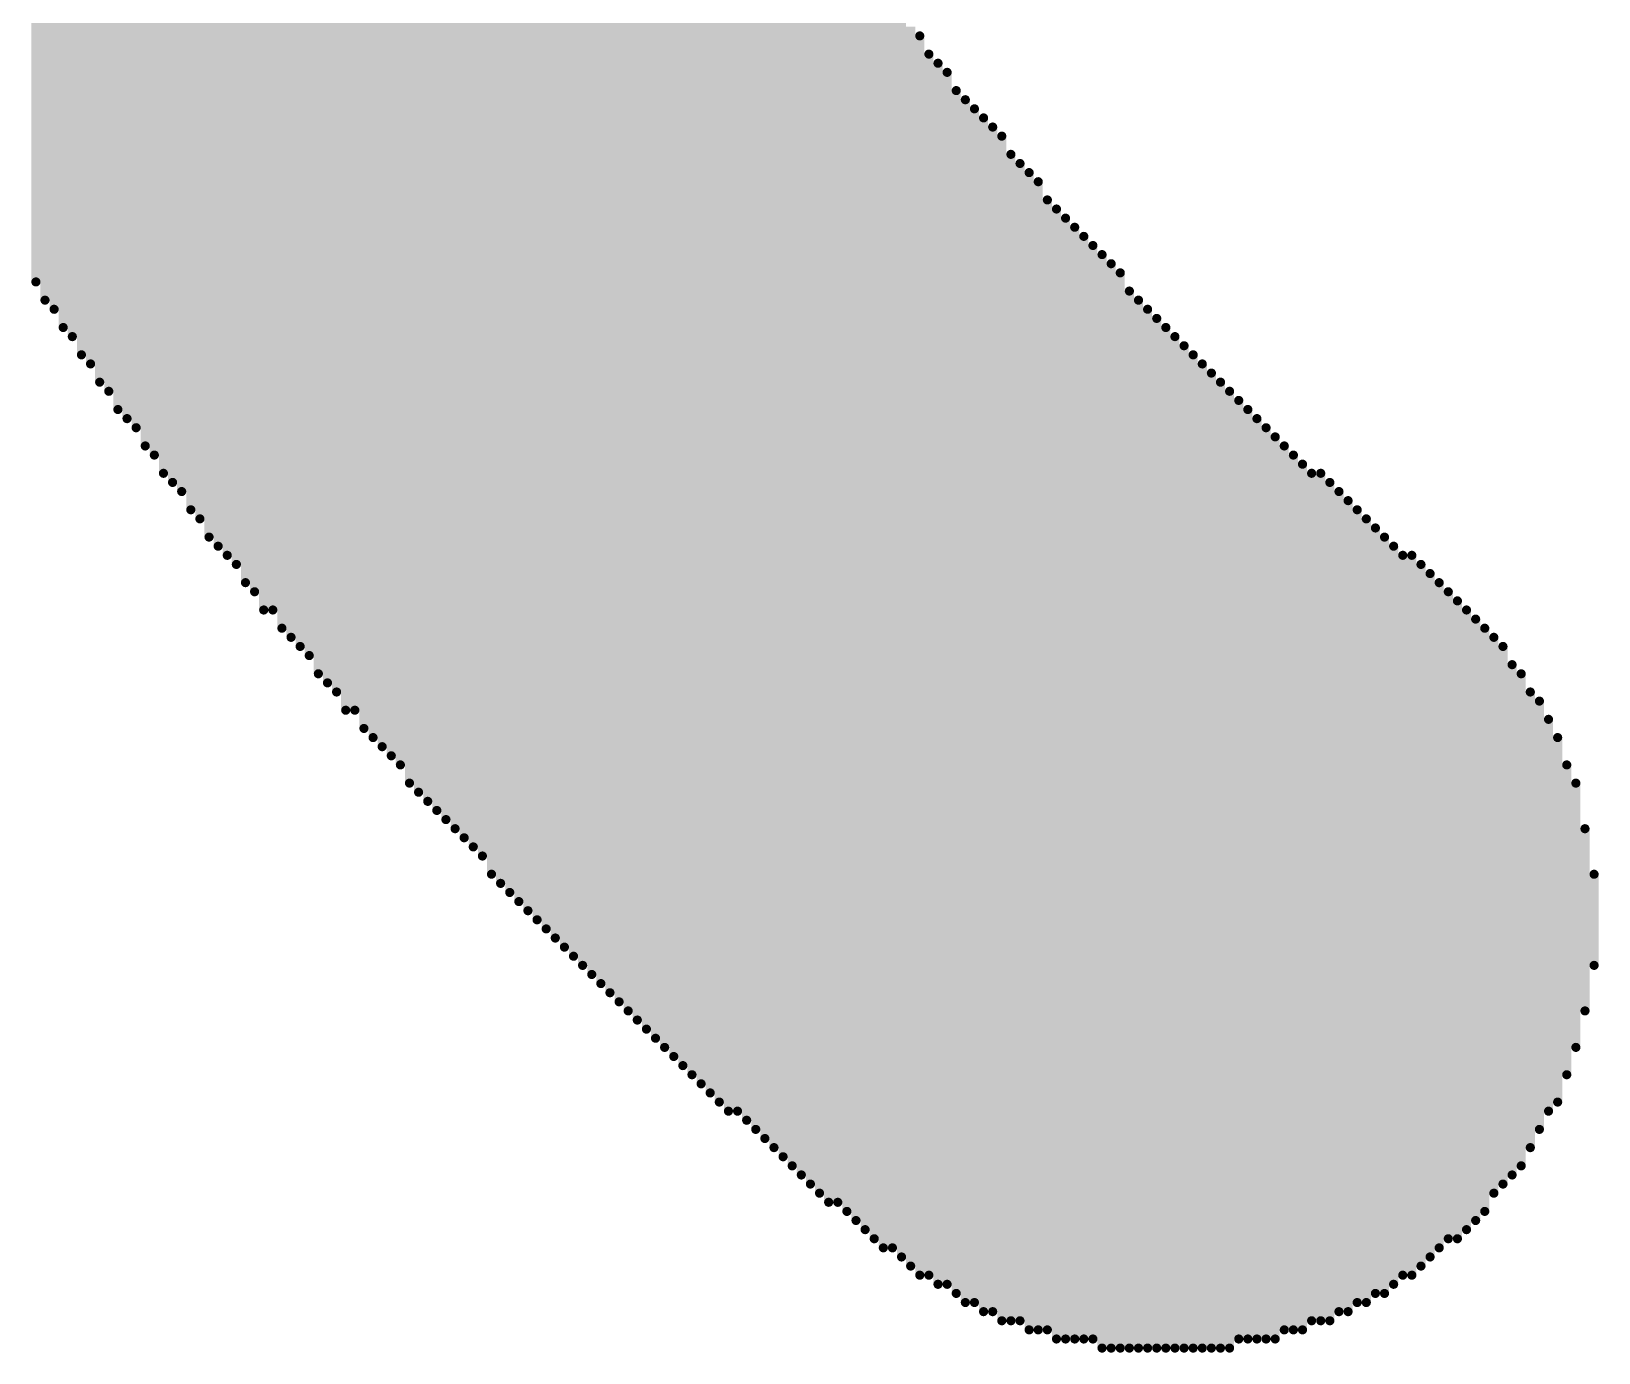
# Model space of a CAD drawing. Header units: inches. Extents: x -21 to 344, y -3 to 240.
# Drawn here: x 2.943 to 3.763, y 31.757 to 32.448 of the extents above; entities that cross this region are included whole.
import ezdxf

# ---------------------------------------------------------------- set-up
doc = ezdxf.new("R2010")
doc.units = ezdxf.units.IN
doc.layers.add('Top Overlay', color=2, linetype='Continuous')

msp = doc.modelspace()

# ---------------------------------------------------------------- linework, layer by layer
at = {"layer": 'Top Overlay'}
for points in [[(3.02656, 32.19809, 0.00477, 0.00477, 0), (3.02656, 34.90682, 0.00477, 0.00477, 0)], [(3.01702, 32.2124, 0.00477, 0.00477, 0), (3.01702, 34.89251, 0.00477, 0.00477, 0)], [(3.02179, 32.20763, 0.00477, 0.00477, 0), (3.02179, 34.89728, 0.00477, 0.00477, 0)], [(3.01225, 32.21717, 0.00477, 0.00477, 0), (3.01225, 34.88774, 0.00477, 0.00477, 0)], [(3.00748, 32.22671, 0.00477, 0.00477, 0), (3.00748, 34.87821, 0.00477, 0.00477, 0)], [(3.00271, 32.23148, 0.00477, 0.00477, 0), (3.00271, 34.87344, 0.00477, 0.00477, 0)], [(2.99318, 32.24578, 0.00477, 0.00477, 0), (2.99318, 34.85913, 0.00477, 0.00477, 0)], [(2.99794, 32.24102, 0.00477, 0.00477, 0), (2.99794, 34.8639, 0.00477, 0.00477, 0)], [(2.98364, 32.26009, 0.00477, 0.00477, 0), (2.98364, 34.84482, 0.00477, 0.00477, 0)], [(2.98841, 32.25055, 0.00477, 0.00477, 0), (2.98841, 34.84959, 0.00477, 0.00477, 0)], [(2.97887, 32.26486, 0.00477, 0.00477, 0), (2.97887, 34.84005, 0.00477, 0.00477, 0)], [(2.96933, 32.27917, 0.00477, 0.00477, 0), (2.96933, 34.82575, 0.00477, 0.00477, 0)], [(2.9741, 32.2744, 0.00477, 0.00477, 0), (2.9741, 34.83052, 0.00477, 0.00477, 0)], [(2.95979, 32.29347, 0.00477, 0.00477, 0), (2.95979, 34.81144, 0.00477, 0.00477, 0)], [(2.96456, 32.2887, 0.00477, 0.00477, 0), (2.96456, 34.81621, 0.00477, 0.00477, 0)], [(2.95503, 32.30301, 0.00477, 0.00477, 0), (2.95503, 34.8019, 0.00477, 0.00477, 0)], [(2.95026, 32.30778, 0.00477, 0.00477, 0), (2.95026, 34.79714, 0.00477, 0.00477, 0)], [(2.94549, 32.31732, 0.00477, 0.00477, 0), (2.94549, 34.7876, 0.00477, 0.00477, 0)], [(3.03133, 32.19333, 0.00477, 0.00477, 0), (3.03133, 33.48092, 0.00477, 0.00477, 0)], [(3.0361, 32.18379, 0.00477, 0.00477, 0), (3.0361, 33.40939, 0.00477, 0.00477, 0)], [(3.04087, 32.17902, 0.00477, 0.00477, 0), (3.04087, 33.35217, 0.00477, 0.00477, 0)], [(3.04564, 32.17425, 0.00477, 0.00477, 0), (3.04564, 33.31878, 0.00477, 0.00477, 0)], [(3.05041, 32.16948, 0.00477, 0.00477, 0), (3.05041, 33.28063, 0.00477, 0.00477, 0)], [(3.05517, 32.15994, 0.00477, 0.00477, 0), (3.05517, 33.25679, 0.00477, 0.00477, 0)], [(3.05994, 32.15518, 0.00477, 0.00477, 0), (3.05994, 33.2234, 0.00477, 0.00477, 0)], [(3.06471, 32.14564, 0.00477, 0.00477, 0), (3.06471, 33.19956, 0.00477, 0.00477, 0)], [(3.06948, 32.14564, 0.00477, 0.00477, 0), (3.06948, 33.17571, 0.00477, 0.00477, 0)], [(3.07425, 32.1361, 0.00477, 0.00477, 0), (3.07425, 33.15664, 0.00477, 0.00477, 0)], [(3.07902, 32.13133, 0.00477, 0.00477, 0), (3.07902, 33.13756, 0.00477, 0.00477, 0)], [(3.08379, 32.12656, 0.00477, 0.00477, 0), (3.08379, 33.11372, 0.00477, 0.00477, 0)], [(3.08856, 32.12179, 0.00477, 0.00477, 0), (3.08856, 33.09465, 0.00477, 0.00477, 0)], [(3.09332, 32.11225, 0.00477, 0.00477, 0), (3.09332, 33.07557, 0.00477, 0.00477, 0)], [(3.09809, 32.10748, 0.00477, 0.00477, 0), (3.09809, 33.06126, 0.00477, 0.00477, 0)], [(3.10286, 32.10272, 0.00477, 0.00477, 0), (3.10286, 33.04219, 0.00477, 0.00477, 0)], [(3.10763, 32.09318, 0.00477, 0.00477, 0), (3.10763, 33.02788, 0.00477, 0.00477, 0)], [(3.1124, 32.09318, 0.00477, 0.00477, 0), (3.1124, 33.01357, 0.00477, 0.00477, 0)], [(3.11717, 32.08364, 0.00477, 0.00477, 0), (3.11717, 32.99927, 0.00477, 0.00477, 0)], [(3.12194, 32.07887, 0.00477, 0.00477, 0), (3.12194, 32.98496, 0.00477, 0.00477, 0)], [(3.12671, 32.0741, 0.00477, 0.00477, 0), (3.12671, 32.97065, 0.00477, 0.00477, 0)], [(3.13147, 32.06933, 0.00477, 0.00477, 0), (3.13147, 32.95635, 0.00477, 0.00477, 0)], [(3.13624, 32.06457, 0.00477, 0.00477, 0), (3.13624, 32.94204, 0.00477, 0.00477, 0)], [(3.14101, 32.05503, 0.00477, 0.00477, 0), (3.14101, 32.92773, 0.00477, 0.00477, 0)], [(3.14578, 32.05026, 0.00477, 0.00477, 0), (3.14578, 32.91343, 0.00477, 0.00477, 0)], [(3.15055, 32.04549, 0.00477, 0.00477, 0), (3.15055, 32.90389, 0.00477, 0.00477, 0)], [(3.15532, 32.04072, 0.00477, 0.00477, 0), (3.15532, 32.88958, 0.00477, 0.00477, 0)], [(3.16009, 32.03595, 0.00477, 0.00477, 0), (3.16009, 32.88004, 0.00477, 0.00477, 0)], [(3.16486, 32.03118, 0.00477, 0.00477, 0), (3.16486, 32.86574, 0.00477, 0.00477, 0)], [(3.16963, 32.02642, 0.00477, 0.00477, 0), (3.16963, 32.8562, 0.00477, 0.00477, 0)], [(3.1744, 32.02165, 0.00477, 0.00477, 0), (3.1744, 32.84189, 0.00477, 0.00477, 0)], [(3.17916, 32.01688, 0.00477, 0.00477, 0), (3.17916, 32.83235, 0.00477, 0.00477, 0)], [(3.18393, 32.00734, 0.00477, 0.00477, 0), (3.18393, 32.82282, 0.00477, 0.00477, 0)], [(3.1887, 32.00257, 0.00477, 0.00477, 0), (3.1887, 32.81328, 0.00477, 0.00477, 0)], [(3.19347, 31.9978, 0.00477, 0.00477, 0), (3.19347, 32.79897, 0.00477, 0.00477, 0)], [(3.19824, 31.99303, 0.00477, 0.00477, 0), (3.19824, 32.78943, 0.00477, 0.00477, 0)], [(3.20301, 31.98826, 0.00477, 0.00477, 0), (3.20301, 32.7799, 0.00477, 0.00477, 0)], [(3.20778, 31.98349, 0.00477, 0.00477, 0), (3.20778, 32.77036, 0.00477, 0.00477, 0)], [(3.21255, 31.97873, 0.00477, 0.00477, 0), (3.21255, 32.76082, 0.00477, 0.00477, 0)], [(3.21731, 31.97396, 0.00477, 0.00477, 0), (3.21731, 32.75128, 0.00477, 0.00477, 0)], [(3.22208, 31.96919, 0.00477, 0.00477, 0), (3.22208, 32.74175, 0.00477, 0.00477, 0)], [(3.22685, 31.96442, 0.00477, 0.00477, 0), (3.22685, 32.73221, 0.00477, 0.00477, 0)], [(3.23162, 31.95965, 0.00477, 0.00477, 0), (3.23162, 32.72267, 0.00477, 0.00477, 0)], [(3.23639, 31.95488, 0.00477, 0.00477, 0), (3.23639, 32.71313, 0.00477, 0.00477, 0)], [(3.24116, 31.95011, 0.00477, 0.00477, 0), (3.24116, 32.70359, 0.00477, 0.00477, 0)], [(3.24593, 31.94534, 0.00477, 0.00477, 0), (3.24593, 32.69406, 0.00477, 0.00477, 0)], [(3.2507, 31.94057, 0.00477, 0.00477, 0), (3.2507, 32.68452, 0.00477, 0.00477, 0)], [(3.25546, 31.93581, 0.00477, 0.00477, 0), (3.25546, 32.67975, 0.00477, 0.00477, 0)], [(3.26023, 31.93104, 0.00477, 0.00477, 0), (3.26023, 32.66544, 0.00477, 0.00477, 0)], [(3.265, 31.92627, 0.00477, 0.00477, 0), (3.265, 32.66068, 0.00477, 0.00477, 0)], [(3.26977, 31.9215, 0.00477, 0.00477, 0), (3.26977, 32.65114, 0.00477, 0.00477, 0)], [(3.27454, 31.91673, 0.00477, 0.00477, 0), (3.27454, 32.6416, 0.00477, 0.00477, 0)], [(3.27931, 31.91196, 0.00477, 0.00477, 0), (3.27931, 32.63683, 0.00477, 0.00477, 0)], [(3.28408, 31.90719, 0.00477, 0.00477, 0), (3.28408, 32.62729, 0.00477, 0.00477, 0)], [(3.28885, 31.90242, 0.00477, 0.00477, 0), (3.28885, 32.61776, 0.00477, 0.00477, 0)], [(3.29362, 31.89766, 0.00477, 0.00477, 0), (3.29362, 32.61299, 0.00477, 0.00477, 0)], [(3.29839, 31.89289, 0.00477, 0.00477, 0), (3.29839, 32.60345, 0.00477, 0.00477, 0)], [(3.30315, 31.88812, 0.00477, 0.00477, 0), (3.30315, 32.59391, 0.00477, 0.00477, 0)], [(3.30792, 31.88335, 0.00477, 0.00477, 0), (3.30792, 32.58914, 0.00477, 0.00477, 0)], [(3.31269, 31.88335, 0.00477, 0.00477, 0), (3.31269, 32.5796, 0.00477, 0.00477, 0)], [(3.31746, 31.87858, 0.00477, 0.00477, 0), (3.31746, 32.57484, 0.00477, 0.00477, 0)], [(3.32223, 31.87381, 0.00477, 0.00477, 0), (3.32223, 32.5653, 0.00477, 0.00477, 0)], [(3.327, 31.86904, 0.00477, 0.00477, 0), (3.327, 32.56053, 0.00477, 0.00477, 0)], [(3.33177, 31.86427, 0.00477, 0.00477, 0), (3.33177, 32.55099, 0.00477, 0.00477, 0)], [(3.33654, 31.8595, 0.00477, 0.00477, 0), (3.33654, 32.54622, 0.00477, 0.00477, 0)], [(3.3413, 31.85473, 0.00477, 0.00477, 0), (3.3413, 32.53669, 0.00477, 0.00477, 0)], [(3.34607, 31.84996, 0.00477, 0.00477, 0), (3.34607, 32.52715, 0.00477, 0.00477, 0)], [(3.35084, 31.8452, 0.00477, 0.00477, 0), (3.35084, 32.52238, 0.00477, 0.00477, 0)], [(3.35561, 31.84043, 0.00477, 0.00477, 0), (3.35561, 32.51761, 0.00477, 0.00477, 0)], [(3.36038, 31.83566, 0.00477, 0.00477, 0), (3.36038, 32.50807, 0.00477, 0.00477, 0)], [(3.36515, 31.83566, 0.00477, 0.00477, 0), (3.36515, 32.5033, 0.00477, 0.00477, 0)], [(3.36992, 31.83089, 0.00477, 0.00477, 0), (3.36992, 32.49377, 0.00477, 0.00477, 0)], [(3.37469, 31.82612, 0.00477, 0.00477, 0), (3.37469, 32.489, 0.00477, 0.00477, 0)], [(3.37945, 31.82135, 0.00477, 0.00477, 0), (3.37945, 32.48423, 0.00477, 0.00477, 0)], [(3.38422, 31.81658, 0.00477, 0.00477, 0), (3.38422, 32.47469, 0.00477, 0.00477, 0)], [(3.38899, 31.81181, 0.00477, 0.00477, 0), (3.38899, 32.46992, 0.00477, 0.00477, 0)], [(3.39376, 31.81181, 0.00477, 0.00477, 0), (3.39376, 32.46038, 0.00477, 0.00477, 0)], [(3.39853, 31.80705, 0.00477, 0.00477, 0), (3.39853, 32.45561, 0.00477, 0.00477, 0)], [(3.4033, 31.80228, 0.00477, 0.00477, 0), (3.4033, 32.45085, 0.00477, 0.00477, 0)], [(3.40807, 31.79751, 0.00477, 0.00477, 0), (3.40807, 32.44608, 0.00477, 0.00477, 0)], [(3.41284, 31.79751, 0.00477, 0.00477, 0), (3.41284, 32.43654, 0.00477, 0.00477, 0)], [(3.41761, 31.79274, 0.00477, 0.00477, 0), (3.41761, 32.43177, 0.00477, 0.00477, 0)], [(3.42238, 31.79274, 0.00477, 0.00477, 0), (3.42238, 32.427, 0.00477, 0.00477, 0)], [(3.42714, 31.78797, 0.00477, 0.00477, 0), (3.42714, 32.41746, 0.00477, 0.00477, 0)], [(3.43191, 31.7832, 0.00477, 0.00477, 0), (3.43191, 32.41269, 0.00477, 0.00477, 0)], [(3.43668, 31.7832, 0.00477, 0.00477, 0), (3.43668, 32.40792, 0.00477, 0.00477, 0)], [(3.44145, 31.77843, 0.00477, 0.00477, 0), (3.44145, 32.40316, 0.00477, 0.00477, 0)], [(3.44622, 31.77843, 0.00477, 0.00477, 0), (3.44622, 32.39839, 0.00477, 0.00477, 0)], [(3.45099, 31.77366, 0.00477, 0.00477, 0), (3.45099, 32.39362, 0.00477, 0.00477, 0)], [(3.45576, 31.77366, 0.00477, 0.00477, 0), (3.45576, 32.38408, 0.00477, 0.00477, 0)], [(3.46053, 31.77366, 0.00477, 0.00477, 0), (3.46053, 32.37931, 0.00477, 0.00477, 0)], [(3.46529, 31.7689, 0.00477, 0.00477, 0), (3.46529, 32.37454, 0.00477, 0.00477, 0)], [(3.47006, 31.7689, 0.00477, 0.00477, 0), (3.47006, 32.36977, 0.00477, 0.00477, 0)], [(3.47483, 31.7689, 0.00477, 0.00477, 0), (3.47483, 32.36024, 0.00477, 0.00477, 0)], [(3.4796, 31.76412, 0.00477, 0.00477, 0), (3.4796, 32.35547, 0.00477, 0.00477, 0)], [(3.48437, 31.76412, 0.00477, 0.00477, 0), (3.48437, 32.3507, 0.00477, 0.00477, 0)], [(3.48914, 31.76412, 0.00477, 0.00477, 0), (3.48914, 32.34593, 0.00477, 0.00477, 0)], [(3.49391, 31.76412, 0.00477, 0.00477, 0), (3.49391, 32.34116, 0.00477, 0.00477, 0)], [(3.49868, 31.76412, 0.00477, 0.00477, 0), (3.49868, 32.33639, 0.00477, 0.00477, 0)], [(3.50345, 31.75936, 0.00477, 0.00477, 0), (3.50345, 32.33162, 0.00477, 0.00477, 0)], [(3.50822, 31.75936, 0.00477, 0.00477, 0), (3.50822, 32.32685, 0.00477, 0.00477, 0)], [(3.51299, 31.75936, 0.00477, 0.00477, 0), (3.51299, 32.32208, 0.00477, 0.00477, 0)], [(3.51776, 31.75936, 0.00477, 0.00477, 0), (3.51776, 32.31255, 0.00477, 0.00477, 0)], [(3.52252, 31.75936, 0.00477, 0.00477, 0), (3.52252, 32.30778, 0.00477, 0.00477, 0)], [(3.52729, 31.75936, 0.00477, 0.00477, 0), (3.52729, 32.30301, 0.00477, 0.00477, 0)], [(3.53206, 31.75936, 0.00477, 0.00477, 0), (3.53206, 32.29824, 0.00477, 0.00477, 0)], [(3.53683, 31.75936, 0.00477, 0.00477, 0), (3.53683, 32.29347, 0.00477, 0.00477, 0)], [(3.5416, 31.75936, 0.00477, 0.00477, 0), (3.5416, 32.2887, 0.00477, 0.00477, 0)], [(3.54637, 31.75936, 0.00477, 0.00477, 0), (3.54637, 32.28393, 0.00477, 0.00477, 0)], [(3.55114, 31.75936, 0.00477, 0.00477, 0), (3.55114, 32.27917, 0.00477, 0.00477, 0)], [(3.55591, 31.75936, 0.00477, 0.00477, 0), (3.55591, 32.2744, 0.00477, 0.00477, 0)], [(3.56067, 31.75936, 0.00477, 0.00477, 0), (3.56067, 32.26963, 0.00477, 0.00477, 0)], [(3.56544, 31.75936, 0.00477, 0.00477, 0), (3.56544, 32.26486, 0.00477, 0.00477, 0)], [(3.57021, 31.75936, 0.00477, 0.00477, 0), (3.57021, 32.26009, 0.00477, 0.00477, 0)], [(3.57498, 31.76412, 0.00477, 0.00477, 0), (3.57498, 32.25532, 0.00477, 0.00477, 0)], [(3.57975, 31.76412, 0.00477, 0.00477, 0), (3.57975, 32.25055, 0.00477, 0.00477, 0)], [(3.58452, 31.76412, 0.00477, 0.00477, 0), (3.58452, 32.24578, 0.00477, 0.00477, 0)], [(3.58929, 31.76412, 0.00477, 0.00477, 0), (3.58929, 32.24102, 0.00477, 0.00477, 0)], [(3.59406, 31.76412, 0.00477, 0.00477, 0), (3.59406, 32.23624, 0.00477, 0.00477, 0)], [(3.59882, 31.7689, 0.00477, 0.00477, 0), (3.59882, 32.23148, 0.00477, 0.00477, 0)], [(3.60359, 31.7689, 0.00477, 0.00477, 0), (3.60359, 32.22671, 0.00477, 0.00477, 0)], [(3.60836, 31.7689, 0.00477, 0.00477, 0), (3.60836, 32.22194, 0.00477, 0.00477, 0)], [(3.61313, 31.77366, 0.00477, 0.00477, 0), (3.61313, 32.21717, 0.00477, 0.00477, 0)], [(3.6179, 31.77366, 0.00477, 0.00477, 0), (3.6179, 32.21717, 0.00477, 0.00477, 0)], [(3.62267, 31.77366, 0.00477, 0.00477, 0), (3.62267, 32.2124, 0.00477, 0.00477, 0)], [(3.62744, 31.77843, 0.00477, 0.00477, 0), (3.62744, 32.20763, 0.00477, 0.00477, 0)], [(3.63221, 31.77843, 0.00477, 0.00477, 0), (3.63221, 32.20286, 0.00477, 0.00477, 0)], [(3.63698, 31.7832, 0.00477, 0.00477, 0), (3.63698, 32.19809, 0.00477, 0.00477, 0)], [(3.64175, 31.7832, 0.00477, 0.00477, 0), (3.64175, 32.19333, 0.00477, 0.00477, 0)], [(3.64651, 31.78797, 0.00477, 0.00477, 0), (3.64651, 32.18856, 0.00477, 0.00477, 0)], [(3.65128, 31.78797, 0.00477, 0.00477, 0), (3.65128, 32.18379, 0.00477, 0.00477, 0)], [(3.65605, 31.79274, 0.00477, 0.00477, 0), (3.65605, 32.17902, 0.00477, 0.00477, 0)], [(3.66082, 31.79751, 0.00477, 0.00477, 0), (3.66082, 32.17425, 0.00477, 0.00477, 0)], [(3.66559, 31.79751, 0.00477, 0.00477, 0), (3.66559, 32.17425, 0.00477, 0.00477, 0)], [(3.67036, 31.80228, 0.00477, 0.00477, 0), (3.67036, 32.16948, 0.00477, 0.00477, 0)], [(3.67513, 31.80705, 0.00477, 0.00477, 0), (3.67513, 32.16471, 0.00477, 0.00477, 0)], [(3.6799, 31.81181, 0.00477, 0.00477, 0), (3.6799, 32.15994, 0.00477, 0.00477, 0)], [(3.68466, 31.81658, 0.00477, 0.00477, 0), (3.68466, 32.15518, 0.00477, 0.00477, 0)], [(3.68943, 31.81658, 0.00477, 0.00477, 0), (3.68943, 32.15041, 0.00477, 0.00477, 0)], [(3.6942, 31.82135, 0.00477, 0.00477, 0), (3.6942, 32.14564, 0.00477, 0.00477, 0)], [(3.69897, 31.82612, 0.00477, 0.00477, 0), (3.69897, 32.14087, 0.00477, 0.00477, 0)], [(3.70374, 31.83089, 0.00477, 0.00477, 0), (3.70374, 32.1361, 0.00477, 0.00477, 0)], [(3.70851, 31.84043, 0.00477, 0.00477, 0), (3.70851, 32.13133, 0.00477, 0.00477, 0)], [(3.71328, 31.8452, 0.00477, 0.00477, 0), (3.71328, 32.12656, 0.00477, 0.00477, 0)], [(3.71805, 31.84996, 0.00477, 0.00477, 0), (3.71805, 32.11702, 0.00477, 0.00477, 0)], [(3.72281, 31.85473, 0.00477, 0.00477, 0), (3.72281, 32.11225, 0.00477, 0.00477, 0)], [(3.72758, 31.86427, 0.00477, 0.00477, 0), (3.72758, 32.10272, 0.00477, 0.00477, 0)], [(3.73235, 31.87381, 0.00477, 0.00477, 0), (3.73235, 32.09795, 0.00477, 0.00477, 0)], [(3.73712, 31.88335, 0.00477, 0.00477, 0), (3.73712, 32.08841, 0.00477, 0.00477, 0)], [(3.74189, 31.88812, 0.00477, 0.00477, 0), (3.74189, 32.07887, 0.00477, 0.00477, 0)], [(3.74666, 31.90242, 0.00477, 0.00477, 0), (3.74666, 32.06457, 0.00477, 0.00477, 0)], [(3.75143, 31.91673, 0.00477, 0.00477, 0), (3.75143, 32.05503, 0.00477, 0.00477, 0)], [(3.7562, 31.93581, 0.00477, 0.00477, 0), (3.7562, 32.03118, 0.00477, 0.00477, 0)], [(3.76097, 31.95965, 0.00477, 0.00477, 0), (3.76097, 32.00734, 0.00477, 0.00477, 0)]]:
    msp.add_lwpolyline(points, format="xyseb", dxfattribs=at)
for points in [[(3.40688, 32.44608, 0.00239, 0.00239, 1), (3.40926, 32.44608, 0.00239, 0.00239, 1)], [(3.41165, 32.43654, 0.00239, 0.00239, 1), (3.41403, 32.43654, 0.00239, 0.00239, 1)], [(3.41641, 32.43177, 0.00239, 0.00239, 1), (3.4188, 32.43177, 0.00239, 0.00239, 1)], [(3.42118, 32.427, 0.00239, 0.00239, 1), (3.42357, 32.427, 0.00239, 0.00239, 1)], [(3.42595, 32.41746, 0.00239, 0.00239, 1), (3.42833, 32.41746, 0.00239, 0.00239, 1)], [(3.43072, 32.41269, 0.00239, 0.00239, 1), (3.4331, 32.41269, 0.00239, 0.00239, 1)], [(3.43549, 32.40792, 0.00239, 0.00239, 1), (3.43787, 32.40792, 0.00239, 0.00239, 1)], [(3.44026, 32.40316, 0.00239, 0.00239, 1), (3.44264, 32.40316, 0.00239, 0.00239, 1)], [(3.44503, 32.39839, 0.00239, 0.00239, 1), (3.44741, 32.39839, 0.00239, 0.00239, 1)], [(3.4498, 32.39362, 0.00239, 0.00239, 1), (3.45218, 32.39362, 0.00239, 0.00239, 1)], [(3.45457, 32.38408, 0.00239, 0.00239, 1), (3.45695, 32.38408, 0.00239, 0.00239, 1)], [(3.45934, 32.37931, 0.00239, 0.00239, 1), (3.46172, 32.37931, 0.00239, 0.00239, 1)], [(3.4641, 32.37454, 0.00239, 0.00239, 1), (3.46649, 32.37454, 0.00239, 0.00239, 1)], [(3.46887, 32.36977, 0.00239, 0.00239, 1), (3.47126, 32.36977, 0.00239, 0.00239, 1)], [(3.47364, 32.36024, 0.00239, 0.00239, 1), (3.47602, 32.36024, 0.00239, 0.00239, 1)], [(3.47841, 32.35547, 0.00239, 0.00239, 1), (3.48079, 32.35547, 0.00239, 0.00239, 1)], [(3.48318, 32.3507, 0.00239, 0.00239, 1), (3.48556, 32.3507, 0.00239, 0.00239, 1)], [(3.48795, 32.34593, 0.00239, 0.00239, 1), (3.49033, 32.34593, 0.00239, 0.00239, 1)], [(3.49272, 32.34116, 0.00239, 0.00239, 1), (3.4951, 32.34116, 0.00239, 0.00239, 1)], [(3.49749, 32.33639, 0.00239, 0.00239, 1), (3.49987, 32.33639, 0.00239, 0.00239, 1)], [(3.50226, 32.33162, 0.00239, 0.00239, 1), (3.50464, 32.33162, 0.00239, 0.00239, 1)], [(3.50703, 32.32685, 0.00239, 0.00239, 1), (3.50941, 32.32685, 0.00239, 0.00239, 1)], [(2.9443, 32.31732, 0.00239, 0.00239, 1), (2.94668, 32.31732, 0.00239, 0.00239, 1)], [(3.51179, 32.32208, 0.00239, 0.00239, 1), (3.51418, 32.32208, 0.00239, 0.00239, 1)], [(2.94906, 32.30778, 0.00239, 0.00239, 1), (2.95145, 32.30778, 0.00239, 0.00239, 1)], [(3.51656, 32.31255, 0.00239, 0.00239, 1), (3.51895, 32.31255, 0.00239, 0.00239, 1)], [(3.52133, 32.30778, 0.00239, 0.00239, 1), (3.52371, 32.30778, 0.00239, 0.00239, 1)], [(2.95383, 32.30301, 0.00239, 0.00239, 1), (2.95622, 32.30301, 0.00239, 0.00239, 1)], [(3.5261, 32.30301, 0.00239, 0.00239, 1), (3.52848, 32.30301, 0.00239, 0.00239, 1)], [(2.9586, 32.29347, 0.00239, 0.00239, 1), (2.96098, 32.29347, 0.00239, 0.00239, 1)], [(3.53087, 32.29824, 0.00239, 0.00239, 1), (3.53325, 32.29824, 0.00239, 0.00239, 1)], [(3.53564, 32.29347, 0.00239, 0.00239, 1), (3.53802, 32.29347, 0.00239, 0.00239, 1)], [(2.96337, 32.2887, 0.00239, 0.00239, 1), (2.96575, 32.2887, 0.00239, 0.00239, 1)], [(3.54041, 32.2887, 0.00239, 0.00239, 1), (3.54279, 32.2887, 0.00239, 0.00239, 1)], [(3.54518, 32.28393, 0.00239, 0.00239, 1), (3.54756, 32.28393, 0.00239, 0.00239, 1)], [(2.96814, 32.27917, 0.00239, 0.00239, 1), (2.97052, 32.27917, 0.00239, 0.00239, 1)], [(3.54994, 32.27917, 0.00239, 0.00239, 1), (3.55233, 32.27917, 0.00239, 0.00239, 1)], [(2.97291, 32.2744, 0.00239, 0.00239, 1), (2.97529, 32.2744, 0.00239, 0.00239, 1)], [(3.55471, 32.2744, 0.00239, 0.00239, 1), (3.5571, 32.2744, 0.00239, 0.00239, 1)], [(3.55948, 32.26963, 0.00239, 0.00239, 1), (3.56186, 32.26963, 0.00239, 0.00239, 1)], [(2.97768, 32.26486, 0.00239, 0.00239, 1), (2.98006, 32.26486, 0.00239, 0.00239, 1)], [(2.98245, 32.26009, 0.00239, 0.00239, 1), (2.98483, 32.26009, 0.00239, 0.00239, 1)], [(3.56425, 32.26486, 0.00239, 0.00239, 1), (3.56663, 32.26486, 0.00239, 0.00239, 1)], [(3.56902, 32.26009, 0.00239, 0.00239, 1), (3.5714, 32.26009, 0.00239, 0.00239, 1)], [(2.98722, 32.25055, 0.00239, 0.00239, 1), (2.9896, 32.25055, 0.00239, 0.00239, 1)], [(3.57379, 32.25532, 0.00239, 0.00239, 1), (3.57617, 32.25532, 0.00239, 0.00239, 1)], [(3.57856, 32.25055, 0.00239, 0.00239, 1), (3.58094, 32.25055, 0.00239, 0.00239, 1)], [(2.99199, 32.24578, 0.00239, 0.00239, 1), (2.99437, 32.24578, 0.00239, 0.00239, 1)], [(3.58333, 32.24578, 0.00239, 0.00239, 1), (3.58571, 32.24578, 0.00239, 0.00239, 1)], [(2.99675, 32.24102, 0.00239, 0.00239, 1), (2.99914, 32.24102, 0.00239, 0.00239, 1)], [(3.5881, 32.24102, 0.00239, 0.00239, 1), (3.59048, 32.24102, 0.00239, 0.00239, 1)], [(3.59287, 32.23624, 0.00239, 0.00239, 1), (3.59525, 32.23624, 0.00239, 0.00239, 1)], [(3.00152, 32.23148, 0.00239, 0.00239, 1), (3.00391, 32.23148, 0.00239, 0.00239, 1)], [(3.00629, 32.22671, 0.00239, 0.00239, 1), (3.00867, 32.22671, 0.00239, 0.00239, 1)], [(3.59763, 32.23148, 0.00239, 0.00239, 1), (3.60002, 32.23148, 0.00239, 0.00239, 1)], [(3.6024, 32.22671, 0.00239, 0.00239, 1), (3.60479, 32.22671, 0.00239, 0.00239, 1)], [(3.01106, 32.21717, 0.00239, 0.00239, 1), (3.01344, 32.21717, 0.00239, 0.00239, 1)], [(3.60717, 32.22194, 0.00239, 0.00239, 1), (3.60955, 32.22194, 0.00239, 0.00239, 1)], [(3.61194, 32.21717, 0.00239, 0.00239, 1), (3.61432, 32.21717, 0.00239, 0.00239, 1)], [(3.61671, 32.21717, 0.00239, 0.00239, 1), (3.61909, 32.21717, 0.00239, 0.00239, 1)], [(3.01583, 32.2124, 0.00239, 0.00239, 1), (3.01821, 32.2124, 0.00239, 0.00239, 1)], [(3.62148, 32.2124, 0.00239, 0.00239, 1), (3.62386, 32.2124, 0.00239, 0.00239, 1)], [(3.0206, 32.20763, 0.00239, 0.00239, 1), (3.02298, 32.20763, 0.00239, 0.00239, 1)], [(3.62625, 32.20763, 0.00239, 0.00239, 1), (3.62863, 32.20763, 0.00239, 0.00239, 1)], [(3.63102, 32.20286, 0.00239, 0.00239, 1), (3.6334, 32.20286, 0.00239, 0.00239, 1)], [(3.02537, 32.19809, 0.00239, 0.00239, 1), (3.02775, 32.19809, 0.00239, 0.00239, 1)], [(3.03014, 32.19333, 0.00239, 0.00239, 1), (3.03252, 32.19333, 0.00239, 0.00239, 1)], [(3.63578, 32.19809, 0.00239, 0.00239, 1), (3.63817, 32.19809, 0.00239, 0.00239, 1)], [(3.64055, 32.19333, 0.00239, 0.00239, 1), (3.64294, 32.19333, 0.00239, 0.00239, 1)], [(3.64532, 32.18856, 0.00239, 0.00239, 1), (3.6477, 32.18856, 0.00239, 0.00239, 1)], [(3.03491, 32.18379, 0.00239, 0.00239, 1), (3.03729, 32.18379, 0.00239, 0.00239, 1)], [(3.03968, 32.17902, 0.00239, 0.00239, 1), (3.04206, 32.17902, 0.00239, 0.00239, 1)], [(3.65009, 32.18379, 0.00239, 0.00239, 1), (3.65247, 32.18379, 0.00239, 0.00239, 1)], [(3.65486, 32.17902, 0.00239, 0.00239, 1), (3.65724, 32.17902, 0.00239, 0.00239, 1)], [(3.04444, 32.17425, 0.00239, 0.00239, 1), (3.04683, 32.17425, 0.00239, 0.00239, 1)], [(3.04921, 32.16948, 0.00239, 0.00239, 1), (3.0516, 32.16948, 0.00239, 0.00239, 1)], [(3.65963, 32.17425, 0.00239, 0.00239, 1), (3.66201, 32.17425, 0.00239, 0.00239, 1)], [(3.6644, 32.17425, 0.00239, 0.00239, 1), (3.66678, 32.17425, 0.00239, 0.00239, 1)], [(3.66917, 32.16948, 0.00239, 0.00239, 1), (3.67155, 32.16948, 0.00239, 0.00239, 1)], [(3.05398, 32.15994, 0.00239, 0.00239, 1), (3.05636, 32.15994, 0.00239, 0.00239, 1)], [(3.67393, 32.16471, 0.00239, 0.00239, 1), (3.67632, 32.16471, 0.00239, 0.00239, 1)], [(3.6787, 32.15994, 0.00239, 0.00239, 1), (3.68109, 32.15994, 0.00239, 0.00239, 1)], [(3.05875, 32.15518, 0.00239, 0.00239, 1), (3.06113, 32.15518, 0.00239, 0.00239, 1)], [(3.68347, 32.15518, 0.00239, 0.00239, 1), (3.68585, 32.15518, 0.00239, 0.00239, 1)], [(3.06352, 32.14564, 0.00239, 0.00239, 1), (3.0659, 32.14564, 0.00239, 0.00239, 1)], [(3.06829, 32.14564, 0.00239, 0.00239, 1), (3.07067, 32.14564, 0.00239, 0.00239, 1)], [(3.68824, 32.15041, 0.00239, 0.00239, 1), (3.69063, 32.15041, 0.00239, 0.00239, 1)], [(3.69301, 32.14564, 0.00239, 0.00239, 1), (3.69539, 32.14564, 0.00239, 0.00239, 1)], [(3.07306, 32.1361, 0.00239, 0.00239, 1), (3.07544, 32.1361, 0.00239, 0.00239, 1)], [(3.69778, 32.14087, 0.00239, 0.00239, 1), (3.70016, 32.14087, 0.00239, 0.00239, 1)], [(3.70255, 32.1361, 0.00239, 0.00239, 1), (3.70493, 32.1361, 0.00239, 0.00239, 1)], [(3.07783, 32.13133, 0.00239, 0.00239, 1), (3.08021, 32.13133, 0.00239, 0.00239, 1)], [(3.70732, 32.13133, 0.00239, 0.00239, 1), (3.7097, 32.13133, 0.00239, 0.00239, 1)], [(3.08259, 32.12656, 0.00239, 0.00239, 1), (3.08498, 32.12656, 0.00239, 0.00239, 1)], [(3.08736, 32.12179, 0.00239, 0.00239, 1), (3.08975, 32.12179, 0.00239, 0.00239, 1)], [(3.71209, 32.12656, 0.00239, 0.00239, 1), (3.71447, 32.12656, 0.00239, 0.00239, 1)], [(3.09213, 32.11225, 0.00239, 0.00239, 1), (3.09452, 32.11225, 0.00239, 0.00239, 1)], [(3.71686, 32.11702, 0.00239, 0.00239, 1), (3.71924, 32.11702, 0.00239, 0.00239, 1)], [(3.72162, 32.11225, 0.00239, 0.00239, 1), (3.72401, 32.11225, 0.00239, 0.00239, 1)], [(3.0969, 32.10748, 0.00239, 0.00239, 1), (3.09929, 32.10748, 0.00239, 0.00239, 1)], [(3.10167, 32.10272, 0.00239, 0.00239, 1), (3.10405, 32.10272, 0.00239, 0.00239, 1)], [(3.72639, 32.10272, 0.00239, 0.00239, 1), (3.72878, 32.10272, 0.00239, 0.00239, 1)], [(3.73116, 32.09795, 0.00239, 0.00239, 1), (3.73354, 32.09795, 0.00239, 0.00239, 1)], [(3.10644, 32.09318, 0.00239, 0.00239, 1), (3.10882, 32.09318, 0.00239, 0.00239, 1)], [(3.11121, 32.09318, 0.00239, 0.00239, 1), (3.11359, 32.09318, 0.00239, 0.00239, 1)], [(3.73593, 32.08841, 0.00239, 0.00239, 1), (3.73831, 32.08841, 0.00239, 0.00239, 1)], [(3.11598, 32.08364, 0.00239, 0.00239, 1), (3.11836, 32.08364, 0.00239, 0.00239, 1)], [(3.12075, 32.07887, 0.00239, 0.00239, 1), (3.12313, 32.07887, 0.00239, 0.00239, 1)], [(3.7407, 32.07887, 0.00239, 0.00239, 1), (3.74308, 32.07887, 0.00239, 0.00239, 1)], [(3.12552, 32.0741, 0.00239, 0.00239, 1), (3.1279, 32.0741, 0.00239, 0.00239, 1)], [(3.13028, 32.06933, 0.00239, 0.00239, 1), (3.13267, 32.06933, 0.00239, 0.00239, 1)], [(3.13505, 32.06457, 0.00239, 0.00239, 1), (3.13744, 32.06457, 0.00239, 0.00239, 1)], [(3.74547, 32.06457, 0.00239, 0.00239, 1), (3.74785, 32.06457, 0.00239, 0.00239, 1)], [(3.13982, 32.05503, 0.00239, 0.00239, 1), (3.1422, 32.05503, 0.00239, 0.00239, 1)], [(3.75024, 32.05503, 0.00239, 0.00239, 1), (3.75262, 32.05503, 0.00239, 0.00239, 1)], [(3.14459, 32.05026, 0.00239, 0.00239, 1), (3.14697, 32.05026, 0.00239, 0.00239, 1)], [(3.14936, 32.04549, 0.00239, 0.00239, 1), (3.15174, 32.04549, 0.00239, 0.00239, 1)], [(3.15413, 32.04072, 0.00239, 0.00239, 1), (3.15651, 32.04072, 0.00239, 0.00239, 1)], [(3.1589, 32.03595, 0.00239, 0.00239, 1), (3.16128, 32.03595, 0.00239, 0.00239, 1)], [(3.16367, 32.03118, 0.00239, 0.00239, 1), (3.16605, 32.03118, 0.00239, 0.00239, 1)], [(3.75501, 32.03118, 0.00239, 0.00239, 1), (3.75739, 32.03118, 0.00239, 0.00239, 1)], [(3.16843, 32.02642, 0.00239, 0.00239, 1), (3.17082, 32.02642, 0.00239, 0.00239, 1)], [(3.1732, 32.02165, 0.00239, 0.00239, 1), (3.17559, 32.02165, 0.00239, 0.00239, 1)], [(3.17797, 32.01688, 0.00239, 0.00239, 1), (3.18035, 32.01688, 0.00239, 0.00239, 1)], [(3.18274, 32.00734, 0.00239, 0.00239, 1), (3.18512, 32.00734, 0.00239, 0.00239, 1)], [(3.75978, 32.00734, 0.00239, 0.00239, 1), (3.76216, 32.00734, 0.00239, 0.00239, 1)], [(3.18751, 32.00257, 0.00239, 0.00239, 1), (3.18989, 32.00257, 0.00239, 0.00239, 1)], [(3.19228, 31.9978, 0.00239, 0.00239, 1), (3.19466, 31.9978, 0.00239, 0.00239, 1)], [(3.19705, 31.99303, 0.00239, 0.00239, 1), (3.19943, 31.99303, 0.00239, 0.00239, 1)], [(3.20182, 31.98826, 0.00239, 0.00239, 1), (3.2042, 31.98826, 0.00239, 0.00239, 1)], [(3.20658, 31.98349, 0.00239, 0.00239, 1), (3.20897, 31.98349, 0.00239, 0.00239, 1)], [(3.21136, 31.97873, 0.00239, 0.00239, 1), (3.21374, 31.97873, 0.00239, 0.00239, 1)], [(3.21612, 31.97396, 0.00239, 0.00239, 1), (3.21851, 31.97396, 0.00239, 0.00239, 1)], [(3.22089, 31.96919, 0.00239, 0.00239, 1), (3.22328, 31.96919, 0.00239, 0.00239, 1)], [(3.22566, 31.96442, 0.00239, 0.00239, 1), (3.22804, 31.96442, 0.00239, 0.00239, 1)], [(3.23043, 31.95965, 0.00239, 0.00239, 1), (3.23281, 31.95965, 0.00239, 0.00239, 1)], [(3.2352, 31.95488, 0.00239, 0.00239, 1), (3.23758, 31.95488, 0.00239, 0.00239, 1)], [(3.75978, 31.95965, 0.00239, 0.00239, 1), (3.76216, 31.95965, 0.00239, 0.00239, 1)], [(3.23997, 31.95011, 0.00239, 0.00239, 1), (3.24235, 31.95011, 0.00239, 0.00239, 1)], [(3.24474, 31.94534, 0.00239, 0.00239, 1), (3.24712, 31.94534, 0.00239, 0.00239, 1)], [(3.24951, 31.94057, 0.00239, 0.00239, 1), (3.25189, 31.94057, 0.00239, 0.00239, 1)], [(3.25427, 31.93581, 0.00239, 0.00239, 1), (3.25666, 31.93581, 0.00239, 0.00239, 1)], [(3.25904, 31.93104, 0.00239, 0.00239, 1), (3.26143, 31.93104, 0.00239, 0.00239, 1)], [(3.75501, 31.93581, 0.00239, 0.00239, 1), (3.75739, 31.93581, 0.00239, 0.00239, 1)], [(3.26381, 31.92627, 0.00239, 0.00239, 1), (3.26619, 31.92627, 0.00239, 0.00239, 1)], [(3.26858, 31.9215, 0.00239, 0.00239, 1), (3.27096, 31.9215, 0.00239, 0.00239, 1)], [(3.27335, 31.91673, 0.00239, 0.00239, 1), (3.27573, 31.91673, 0.00239, 0.00239, 1)], [(3.75024, 31.91673, 0.00239, 0.00239, 1), (3.75262, 31.91673, 0.00239, 0.00239, 1)], [(3.27812, 31.91196, 0.00239, 0.00239, 1), (3.2805, 31.91196, 0.00239, 0.00239, 1)], [(3.28289, 31.90719, 0.00239, 0.00239, 1), (3.28527, 31.90719, 0.00239, 0.00239, 1)], [(3.28766, 31.90242, 0.00239, 0.00239, 1), (3.29004, 31.90242, 0.00239, 0.00239, 1)], [(3.29242, 31.89766, 0.00239, 0.00239, 1), (3.29481, 31.89766, 0.00239, 0.00239, 1)], [(3.74547, 31.90242, 0.00239, 0.00239, 1), (3.74785, 31.90242, 0.00239, 0.00239, 1)], [(3.29719, 31.89289, 0.00239, 0.00239, 1), (3.29958, 31.89289, 0.00239, 0.00239, 1)], [(3.30196, 31.88812, 0.00239, 0.00239, 1), (3.30434, 31.88812, 0.00239, 0.00239, 1)], [(3.30673, 31.88335, 0.00239, 0.00239, 1), (3.30911, 31.88335, 0.00239, 0.00239, 1)], [(3.3115, 31.88335, 0.00239, 0.00239, 1), (3.31388, 31.88335, 0.00239, 0.00239, 1)], [(3.73593, 31.88335, 0.00239, 0.00239, 1), (3.73831, 31.88335, 0.00239, 0.00239, 1)], [(3.7407, 31.88812, 0.00239, 0.00239, 1), (3.74308, 31.88812, 0.00239, 0.00239, 1)], [(3.31627, 31.87858, 0.00239, 0.00239, 1), (3.31865, 31.87858, 0.00239, 0.00239, 1)], [(3.32104, 31.87381, 0.00239, 0.00239, 1), (3.32342, 31.87381, 0.00239, 0.00239, 1)], [(3.73116, 31.87381, 0.00239, 0.00239, 1), (3.73354, 31.87381, 0.00239, 0.00239, 1)], [(3.32581, 31.86904, 0.00239, 0.00239, 1), (3.32819, 31.86904, 0.00239, 0.00239, 1)], [(3.33058, 31.86427, 0.00239, 0.00239, 1), (3.33296, 31.86427, 0.00239, 0.00239, 1)], [(3.33535, 31.8595, 0.00239, 0.00239, 1), (3.33773, 31.8595, 0.00239, 0.00239, 1)], [(3.72639, 31.86427, 0.00239, 0.00239, 1), (3.72878, 31.86427, 0.00239, 0.00239, 1)], [(3.34011, 31.85473, 0.00239, 0.00239, 1), (3.3425, 31.85473, 0.00239, 0.00239, 1)], [(3.34488, 31.84996, 0.00239, 0.00239, 1), (3.34727, 31.84996, 0.00239, 0.00239, 1)], [(3.71686, 31.84996, 0.00239, 0.00239, 1), (3.71924, 31.84996, 0.00239, 0.00239, 1)], [(3.72162, 31.85473, 0.00239, 0.00239, 1), (3.72401, 31.85473, 0.00239, 0.00239, 1)], [(3.34965, 31.8452, 0.00239, 0.00239, 1), (3.35203, 31.8452, 0.00239, 0.00239, 1)], [(3.35442, 31.84043, 0.00239, 0.00239, 1), (3.3568, 31.84043, 0.00239, 0.00239, 1)], [(3.70732, 31.84043, 0.00239, 0.00239, 1), (3.7097, 31.84043, 0.00239, 0.00239, 1)], [(3.71209, 31.8452, 0.00239, 0.00239, 1), (3.71447, 31.8452, 0.00239, 0.00239, 1)], [(3.35919, 31.83566, 0.00239, 0.00239, 1), (3.36157, 31.83566, 0.00239, 0.00239, 1)], [(3.36396, 31.83566, 0.00239, 0.00239, 1), (3.36634, 31.83566, 0.00239, 0.00239, 1)], [(3.36873, 31.83089, 0.00239, 0.00239, 1), (3.37111, 31.83089, 0.00239, 0.00239, 1)], [(3.3735, 31.82612, 0.00239, 0.00239, 1), (3.37588, 31.82612, 0.00239, 0.00239, 1)], [(3.69778, 31.82612, 0.00239, 0.00239, 1), (3.70016, 31.82612, 0.00239, 0.00239, 1)], [(3.70255, 31.83089, 0.00239, 0.00239, 1), (3.70493, 31.83089, 0.00239, 0.00239, 1)], [(3.37826, 31.82135, 0.00239, 0.00239, 1), (3.38065, 31.82135, 0.00239, 0.00239, 1)], [(3.38303, 31.81658, 0.00239, 0.00239, 1), (3.38542, 31.81658, 0.00239, 0.00239, 1)], [(3.68347, 31.81658, 0.00239, 0.00239, 1), (3.68585, 31.81658, 0.00239, 0.00239, 1)], [(3.68824, 31.81658, 0.00239, 0.00239, 1), (3.69063, 31.81658, 0.00239, 0.00239, 1)], [(3.69301, 31.82135, 0.00239, 0.00239, 1), (3.69539, 31.82135, 0.00239, 0.00239, 1)], [(3.3878, 31.81181, 0.00239, 0.00239, 1), (3.39018, 31.81181, 0.00239, 0.00239, 1)], [(3.39257, 31.81181, 0.00239, 0.00239, 1), (3.39495, 31.81181, 0.00239, 0.00239, 1)], [(3.39734, 31.80705, 0.00239, 0.00239, 1), (3.39972, 31.80705, 0.00239, 0.00239, 1)], [(3.67393, 31.80705, 0.00239, 0.00239, 1), (3.67632, 31.80705, 0.00239, 0.00239, 1)], [(3.6787, 31.81181, 0.00239, 0.00239, 1), (3.68109, 31.81181, 0.00239, 0.00239, 1)], [(3.40211, 31.80228, 0.00239, 0.00239, 1), (3.40449, 31.80228, 0.00239, 0.00239, 1)], [(3.66917, 31.80228, 0.00239, 0.00239, 1), (3.67155, 31.80228, 0.00239, 0.00239, 1)], [(3.40688, 31.79751, 0.00239, 0.00239, 1), (3.40926, 31.79751, 0.00239, 0.00239, 1)], [(3.41165, 31.79751, 0.00239, 0.00239, 1), (3.41403, 31.79751, 0.00239, 0.00239, 1)], [(3.41641, 31.79274, 0.00239, 0.00239, 1), (3.4188, 31.79274, 0.00239, 0.00239, 1)], [(3.42118, 31.79274, 0.00239, 0.00239, 1), (3.42357, 31.79274, 0.00239, 0.00239, 1)], [(3.65486, 31.79274, 0.00239, 0.00239, 1), (3.65724, 31.79274, 0.00239, 0.00239, 1)], [(3.65963, 31.79751, 0.00239, 0.00239, 1), (3.66201, 31.79751, 0.00239, 0.00239, 1)], [(3.6644, 31.79751, 0.00239, 0.00239, 1), (3.66678, 31.79751, 0.00239, 0.00239, 1)], [(3.42595, 31.78797, 0.00239, 0.00239, 1), (3.42833, 31.78797, 0.00239, 0.00239, 1)], [(3.43072, 31.7832, 0.00239, 0.00239, 1), (3.4331, 31.7832, 0.00239, 0.00239, 1)], [(3.43549, 31.7832, 0.00239, 0.00239, 1), (3.43787, 31.7832, 0.00239, 0.00239, 1)], [(3.63578, 31.7832, 0.00239, 0.00239, 1), (3.63817, 31.7832, 0.00239, 0.00239, 1)], [(3.64055, 31.7832, 0.00239, 0.00239, 1), (3.64294, 31.7832, 0.00239, 0.00239, 1)], [(3.64532, 31.78797, 0.00239, 0.00239, 1), (3.6477, 31.78797, 0.00239, 0.00239, 1)], [(3.65009, 31.78797, 0.00239, 0.00239, 1), (3.65247, 31.78797, 0.00239, 0.00239, 1)], [(3.44026, 31.77843, 0.00239, 0.00239, 1), (3.44264, 31.77843, 0.00239, 0.00239, 1)], [(3.44503, 31.77843, 0.00239, 0.00239, 1), (3.44741, 31.77843, 0.00239, 0.00239, 1)], [(3.62625, 31.77843, 0.00239, 0.00239, 1), (3.62863, 31.77843, 0.00239, 0.00239, 1)], [(3.63102, 31.77843, 0.00239, 0.00239, 1), (3.6334, 31.77843, 0.00239, 0.00239, 1)], [(3.4498, 31.77366, 0.00239, 0.00239, 1), (3.45218, 31.77366, 0.00239, 0.00239, 1)], [(3.45457, 31.77366, 0.00239, 0.00239, 1), (3.45695, 31.77366, 0.00239, 0.00239, 1)], [(3.45934, 31.77366, 0.00239, 0.00239, 1), (3.46172, 31.77366, 0.00239, 0.00239, 1)], [(3.4641, 31.7689, 0.00239, 0.00239, 1), (3.46649, 31.7689, 0.00239, 0.00239, 1)], [(3.46887, 31.7689, 0.00239, 0.00239, 1), (3.47126, 31.7689, 0.00239, 0.00239, 1)], [(3.47364, 31.7689, 0.00239, 0.00239, 1), (3.47602, 31.7689, 0.00239, 0.00239, 1)], [(3.59763, 31.7689, 0.00239, 0.00239, 1), (3.60002, 31.7689, 0.00239, 0.00239, 1)], [(3.6024, 31.7689, 0.00239, 0.00239, 1), (3.60479, 31.7689, 0.00239, 0.00239, 1)], [(3.60717, 31.7689, 0.00239, 0.00239, 1), (3.60955, 31.7689, 0.00239, 0.00239, 1)], [(3.61194, 31.77366, 0.00239, 0.00239, 1), (3.61432, 31.77366, 0.00239, 0.00239, 1)], [(3.61671, 31.77366, 0.00239, 0.00239, 1), (3.61909, 31.77366, 0.00239, 0.00239, 1)], [(3.62148, 31.77366, 0.00239, 0.00239, 1), (3.62386, 31.77366, 0.00239, 0.00239, 1)], [(3.47841, 31.76412, 0.00239, 0.00239, 1), (3.48079, 31.76412, 0.00239, 0.00239, 1)], [(3.48318, 31.76412, 0.00239, 0.00239, 1), (3.48556, 31.76412, 0.00239, 0.00239, 1)], [(3.48795, 31.76412, 0.00239, 0.00239, 1), (3.49033, 31.76412, 0.00239, 0.00239, 1)], [(3.49272, 31.76412, 0.00239, 0.00239, 1), (3.4951, 31.76412, 0.00239, 0.00239, 1)], [(3.49749, 31.76412, 0.00239, 0.00239, 1), (3.49987, 31.76412, 0.00239, 0.00239, 1)], [(3.50226, 31.75936, 0.00239, 0.00239, 1), (3.50464, 31.75936, 0.00239, 0.00239, 1)], [(3.50703, 31.75936, 0.00239, 0.00239, 1), (3.50941, 31.75936, 0.00239, 0.00239, 1)], [(3.51179, 31.75936, 0.00239, 0.00239, 1), (3.51418, 31.75936, 0.00239, 0.00239, 1)], [(3.51656, 31.75936, 0.00239, 0.00239, 1), (3.51895, 31.75936, 0.00239, 0.00239, 1)], [(3.52133, 31.75936, 0.00239, 0.00239, 1), (3.52371, 31.75936, 0.00239, 0.00239, 1)], [(3.5261, 31.75936, 0.00239, 0.00239, 1), (3.52848, 31.75936, 0.00239, 0.00239, 1)], [(3.53087, 31.75936, 0.00239, 0.00239, 1), (3.53325, 31.75936, 0.00239, 0.00239, 1)], [(3.53564, 31.75936, 0.00239, 0.00239, 1), (3.53802, 31.75936, 0.00239, 0.00239, 1)], [(3.54041, 31.75936, 0.00239, 0.00239, 1), (3.54279, 31.75936, 0.00239, 0.00239, 1)], [(3.54518, 31.75936, 0.00239, 0.00239, 1), (3.54756, 31.75936, 0.00239, 0.00239, 1)], [(3.54994, 31.75936, 0.00239, 0.00239, 1), (3.55233, 31.75936, 0.00239, 0.00239, 1)], [(3.55471, 31.75936, 0.00239, 0.00239, 1), (3.5571, 31.75936, 0.00239, 0.00239, 1)], [(3.55948, 31.75936, 0.00239, 0.00239, 1), (3.56186, 31.75936, 0.00239, 0.00239, 1)], [(3.56425, 31.75936, 0.00239, 0.00239, 1), (3.56663, 31.75936, 0.00239, 0.00239, 1)], [(3.56902, 31.75936, 0.00239, 0.00239, 1), (3.5714, 31.75936, 0.00239, 0.00239, 1)], [(3.57379, 31.76412, 0.00239, 0.00239, 1), (3.57617, 31.76412, 0.00239, 0.00239, 1)], [(3.57856, 31.76412, 0.00239, 0.00239, 1), (3.58094, 31.76412, 0.00239, 0.00239, 1)], [(3.58333, 31.76412, 0.00239, 0.00239, 1), (3.58571, 31.76412, 0.00239, 0.00239, 1)], [(3.5881, 31.76412, 0.00239, 0.00239, 1), (3.59048, 31.76412, 0.00239, 0.00239, 1)], [(3.59287, 31.76412, 0.00239, 0.00239, 1), (3.59525, 31.76412, 0.00239, 0.00239, 1)]]:
    msp.add_lwpolyline(points, format="xyseb", close=True, dxfattribs=at)

doc.saveas('drawing.dxf')
